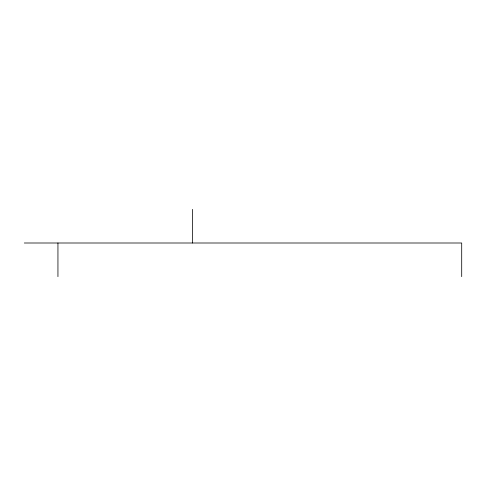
<?xml version="1.0" encoding="UTF-8"?>
<svg xmlns="http://www.w3.org/2000/svg" width="486" height="486" viewBox="0 0 486 486"><rect width="100%" height="100%" fill="white"/><g stroke="black" fill="none" stroke-linecap="round" stroke-linejoin="round"><path stroke-width="0.73" d="M24.3 243L461.7 243L461.7 276.643M192.529 209.357L192.529 243M57.943 243L57.943 276.643"/></g></svg>
